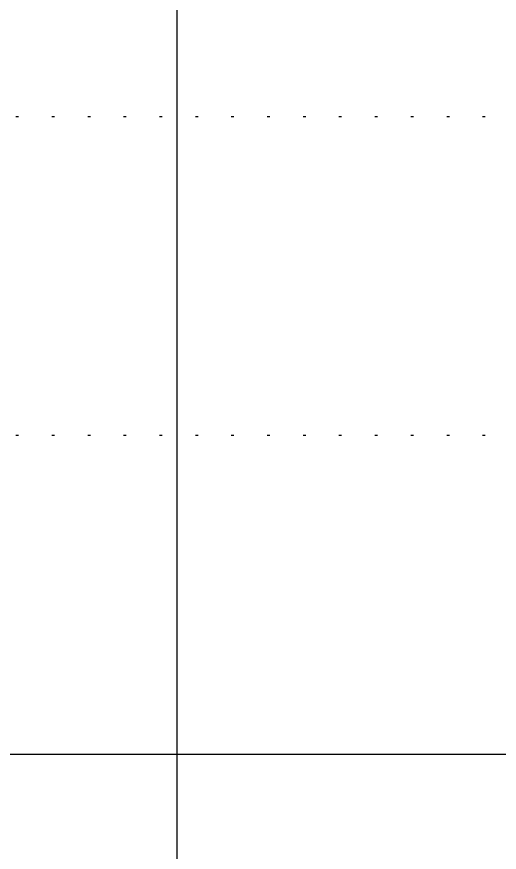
# Model space of a CAD drawing. Header units: millimetres. Extents: x -1499 to 6658, y -12483 to -6008.
# Drawn here: x 1070.14 to 1088.28, y -11396.76 to -11365.3 of the extents above; entities that cross this region are included whole.
import ezdxf

# ---------------------------------------------------------------- set-up
doc = ezdxf.new("R2010")
doc.units = ezdxf.units.MM
doc.linetypes.add('A-DOTLN01H', pattern=[0.125, 0, -0.125])
doc.layers.add('_와꾸', color=7, linetype='Continuous', plot=False)
doc.layers.add('CR-GRID', color=56, linetype='A-DOTLN01H')
doc.layers.add('수직그리드', color=1, linetype='Continuous')

msp = doc.modelspace()

# ---------------------------------------------------------------- linework, layer by layer
at = {"layer": '_와꾸', "color": 7, "true_color": 0xffffff}
msp.add_lwpolyline([(636.157, -11393.058), (1436.157, -11393.058), (1436.157, -10877.058), (636.157, -10877.058)], close=True, dxfattribs=at)
at = {"layer": 'CR-GRID', "linetype": 'A-DOTLN01H', "ltscale": 10}
for p, q in [((696.157, -11369.058), (6636.157, -11369.058)), ((696.157, -11381.058), (6636.157, -11381.058)), ((696.157, -11393.058), (6636.157, -11393.058))]:
    msp.add_line(p, q, dxfattribs=at)
at = {"layer": '수직그리드'}
msp.add_line((1076.157, -11251.89), (1076.157, -11873.058), dxfattribs=at)

doc.saveas('drawing.dxf')
